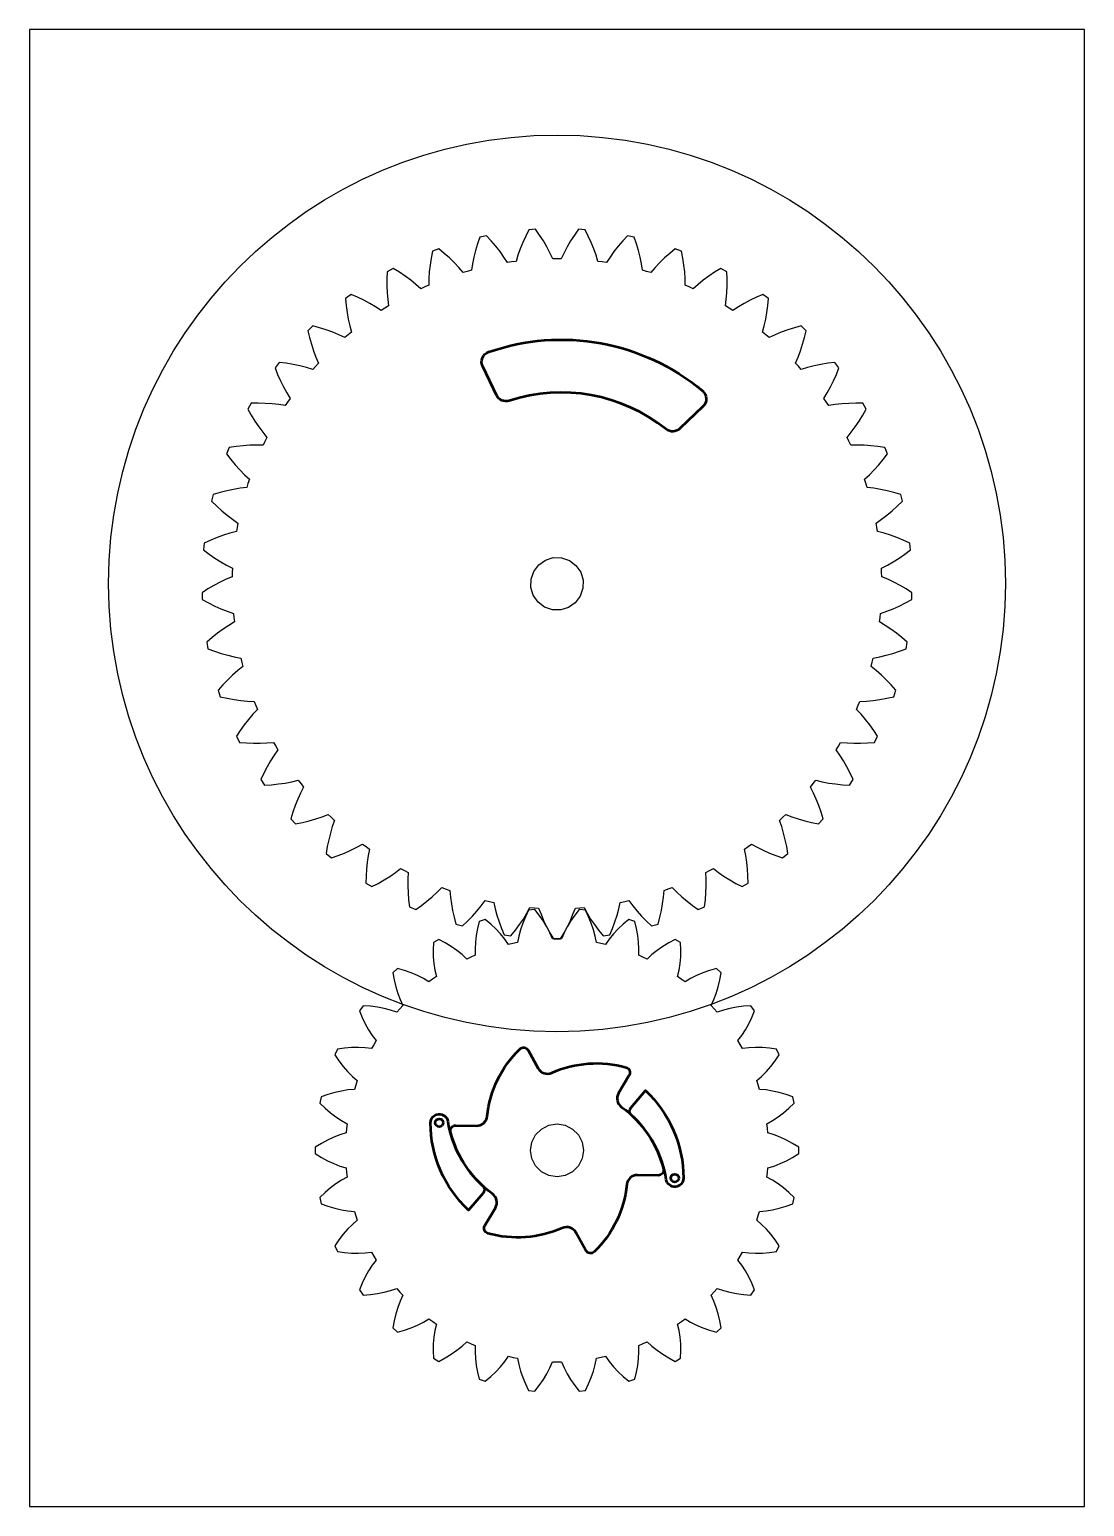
# Model space of a CAD drawing. Header units: inches. Extents: x -596 to 590, y 0 to 281.
# Drawn here: x 0 to 200, y 0 to 280 of the extents above; entities that cross this region are included whole.
import ezdxf

# ---------------------------------------------------------------- set-up
doc = ezdxf.new("R2010")
doc.units = ezdxf.units.IN
doc.header["$MEASUREMENT"] = 0
doc.layers.add('PDF_Visible', color=7, linetype='Continuous')

msp = doc.modelspace()

# ---------------------------------------------------------------- linework, layer by layer
for p, q in [((86.63, 240.92), (85.37, 240.65)), ((87.54, 239.93), (86.63, 240.92)), ((94.06, 240.85), (93.51, 239.64)), ((94.66, 242.05), (94.06, 240.85)), ((95.95, 242.14), (94.66, 242.05)), ((96.71, 241.03), (95.95, 242.14)), ((97.42, 239.92), (96.71, 241.03)), ((103.29, 241.03), (102.58, 239.92)), ((104.05, 242.14), (103.29, 241.03)), ((105.34, 242.05), (104.05, 242.14)), ((105.94, 240.85), (105.34, 242.05)), ((106.49, 239.64), (105.94, 240.85)), ((113.37, 240.92), (112.46, 239.93)), ((114.63, 240.65), (113.37, 240.92)), ((77.58, 238.42), (76.37, 237.98)), ((78.62, 237.56), (77.58, 238.42)), ((84.57, 238.11), (84.26, 236.85)), ((84.94, 239.38), (84.57, 238.11)), ((85.37, 240.65), (84.94, 239.38)), ((88.4, 238.92), (87.54, 239.93)), ((89.2, 237.9), (88.4, 238.92)), ((93.03, 238.44), (92.6, 237.24)), ((93.51, 239.64), (93.03, 238.44)), ((98.07, 238.79), (97.42, 239.92)), ((98.66, 237.66), (98.07, 238.79)), ((101.93, 238.79), (101.34, 237.66)), ((102.58, 239.92), (101.93, 238.79)), ((106.97, 238.44), (106.49, 239.64)), ((107.4, 237.24), (106.97, 238.44)), ((111.6, 238.92), (110.8, 237.9)), ((112.46, 239.93), (111.6, 238.92)), ((115.06, 239.38), (114.63, 240.65)), ((115.43, 238.11), (115.06, 239.38)), ((115.74, 236.85), (115.43, 238.11)), ((122.42, 238.42), (121.38, 237.56)), ((123.63, 237.98), (122.42, 238.42)), ((75.93, 235.35), (75.79, 234.06)), ((76.12, 236.66), (75.93, 235.35)), ((76.37, 237.98), (76.12, 236.66)), ((79.61, 236.69), (78.62, 237.56)), ((80.54, 235.79), (79.61, 236.69)), ((81.42, 234.86), (80.54, 235.79)), ((84, 235.6), (83.81, 234.37)), ((84.26, 236.85), (84, 235.6)), ((89.94, 236.86), (89.2, 237.9)), ((90.61, 235.81), (89.94, 236.86)), ((91.4, 235.93), (90.61, 235.81)), ((92.24, 236.04), (91.4, 235.93)), ((92.6, 237.24), (92.24, 236.04)), ((99.18, 236.52), (98.66, 237.66)), ((99.98, 236.53), (99.18, 236.52)), ((100.82, 236.52), (99.98, 236.53)), ((101.34, 237.66), (100.82, 236.52)), ((107.76, 236.04), (107.4, 237.24)), ((108.55, 235.93), (107.76, 236.04)), ((109.39, 235.81), (108.55, 235.93)), ((110.06, 236.86), (109.39, 235.81)), ((110.8, 237.9), (110.06, 236.86)), ((116, 235.6), (115.74, 236.85)), ((116.19, 234.37), (116, 235.6)), ((119.46, 235.79), (118.58, 234.86)), ((120.39, 236.69), (119.46, 235.79)), ((121.38, 237.56), (120.39, 236.69)), ((123.88, 236.66), (123.63, 237.98)), ((124.07, 235.35), (123.88, 236.66)), ((124.21, 234.06), (124.07, 235.35)), ((67.83, 234.07), (67.76, 232.73)), ((67.76, 232.73), (67.76, 231.41)), ((68.96, 234.68), (67.83, 234.07)), ((70.11, 233.98), (68.96, 234.68)), ((71.21, 233.25), (70.11, 233.98)), ((72.26, 232.49), (71.21, 233.25)), ((73.26, 231.69), (72.26, 232.49)), ((75.72, 232.79), (75.7, 231.53)), ((75.79, 234.06), (75.72, 232.79)), ((82.23, 233.91), (81.42, 234.86)), ((83, 234.14), (82.23, 233.91)), ((83.81, 234.37), (83, 234.14)), ((116.95, 234.15), (116.19, 234.37)), ((117.77, 233.91), (116.95, 234.15)), ((118.58, 234.86), (117.77, 233.91)), ((124.28, 232.79), (124.21, 234.06)), ((124.3, 231.53), (124.28, 232.79)), ((127.74, 232.49), (126.74, 231.69)), ((128.79, 233.25), (127.74, 232.49)), ((129.89, 233.98), (128.79, 233.25)), ((131.04, 234.68), (129.89, 233.98)), ((132.17, 234.07), (131.04, 234.68)), ((132.24, 232.73), (132.17, 234.07)), ((132.24, 231.41), (132.24, 232.73)), ((60.95, 229.78), (59.91, 229.02)), ((62.19, 229.25), (60.95, 229.78)), ((67.76, 231.41), (67.8, 230.11)), ((67.8, 230.11), (67.9, 228.84)), ((74.2, 230.87), (73.26, 231.69)), ((74.93, 231.2), (74.2, 230.87)), ((75.7, 231.53), (74.93, 231.2)), ((125.03, 231.21), (124.3, 231.53)), ((125.8, 230.87), (125.03, 231.21)), ((126.74, 231.69), (125.8, 230.87)), ((132.1, 228.84), (132.2, 230.11)), ((132.2, 230.11), (132.24, 231.41)), ((139.05, 229.78), (137.81, 229.25)), ((140.09, 229.02), (139.05, 229.78)), ((59.91, 229.02), (60.03, 227.68)), ((60.03, 227.68), (60.21, 226.37)), ((63.38, 228.67), (62.19, 229.25)), ((64.52, 228.07), (63.38, 228.67)), ((65.62, 227.42), (64.52, 228.07)), ((66.67, 226.73), (65.62, 227.42)), ((67.34, 227.16), (66.67, 226.73)), ((68.06, 227.6), (67.34, 227.16)), ((67.9, 228.84), (68.06, 227.6)), ((131.94, 227.6), (132.1, 228.84)), ((132.62, 227.18), (131.94, 227.6)), ((133.33, 226.73), (132.62, 227.18)), ((134.38, 227.42), (133.33, 226.73)), ((135.48, 228.07), (134.38, 227.42)), ((136.62, 228.67), (135.48, 228.07)), ((137.81, 229.25), (136.62, 228.67)), ((139.79, 226.37), (139.97, 227.68)), ((139.97, 227.68), (140.09, 229.02)), ((60.21, 226.37), (60.43, 225.1)), ((60.43, 225.1), (60.71, 223.85)), ((139.29, 223.85), (139.57, 225.1)), ((139.57, 225.1), (139.79, 226.37)), ((53.7, 223.81), (52.77, 222.91)), ((52.77, 222.91), (53.08, 221.61)), ((53.08, 221.61), (53.44, 220.34)), ((55, 223.45), (53.7, 223.81)), ((56.25, 223.05), (55, 223.45)), ((57.47, 222.61), (56.25, 223.05)), ((58.65, 222.12), (57.47, 222.61)), ((59.78, 221.59), (58.65, 222.12)), ((60.39, 222.1), (59.78, 221.59)), ((61.04, 222.64), (60.39, 222.1)), ((60.71, 223.85), (61.04, 222.64)), ((138.96, 222.64), (139.29, 223.85)), ((139.57, 222.14), (138.96, 222.64)), ((140.22, 221.59), (139.57, 222.14)), ((141.35, 222.12), (140.22, 221.59)), ((142.53, 222.61), (141.35, 222.12)), ((143.75, 223.05), (142.53, 222.61)), ((145, 223.45), (143.75, 223.05)), ((146.3, 223.81), (145, 223.45)), ((147.23, 222.91), (146.3, 223.81)), ((146.56, 220.34), (146.92, 221.61)), ((146.92, 221.61), (147.23, 222.91)), ((53.44, 220.34), (53.84, 219.1)), ((53.84, 219.1), (54.29, 217.91)), ((145.71, 217.91), (146.16, 219.1)), ((146.16, 219.1), (146.56, 220.34)), ((47.35, 216.89), (46.55, 215.88)), ((46.55, 215.88), (47.04, 214.62)), ((48.68, 216.72), (47.35, 216.89)), ((49.98, 216.5), (48.68, 216.72)), ((51.25, 216.23), (49.98, 216.5)), ((52.49, 215.91), (51.25, 216.23)), ((53.68, 215.54), (52.49, 215.91)), ((54.21, 216.13), (53.68, 215.54)), ((54.78, 216.76), (54.21, 216.13)), ((54.29, 217.91), (54.78, 216.76)), ((145.22, 216.76), (145.71, 217.91)), ((145.76, 216.17), (145.22, 216.76)), ((146.32, 215.54), (145.76, 216.17)), ((147.51, 215.91), (146.32, 215.54)), ((148.75, 216.23), (147.51, 215.91)), ((150.02, 216.5), (148.75, 216.23)), ((151.32, 216.72), (150.02, 216.5)), ((152.65, 216.89), (151.32, 216.72)), ((153.45, 215.88), (152.65, 216.89)), ((152.96, 214.62), (153.45, 215.88)), ((47.04, 214.62), (47.57, 213.41)), ((47.57, 213.41), (48.14, 212.25)), ((151.86, 212.25), (152.43, 213.41)), ((152.43, 213.41), (152.96, 214.62)), ((48.14, 212.25), (48.75, 211.13)), ((48.75, 211.13), (49.4, 210.06)), ((49.4, 210.06), (48.92, 209.36)), ((150.6, 210.06), (151.25, 211.13)), ((151.05, 209.4), (150.6, 210.06)), ((151.25, 211.13), (151.86, 212.25)), ((42.02, 209.16), (41.38, 208.04)), ((41.38, 208.04), (42.04, 206.87)), ((43.37, 209.17), (42.02, 209.16)), ((44.69, 209.13), (43.37, 209.17)), ((45.98, 209.04), (44.69, 209.13)), ((47.25, 208.9), (45.98, 209.04)), ((48.48, 208.7), (47.25, 208.9)), ((48.92, 209.36), (48.48, 208.7)), ((151.52, 208.7), (151.05, 209.4)), ((152.75, 208.9), (151.52, 208.7)), ((154.02, 209.04), (152.75, 208.9)), ((155.31, 209.13), (154.02, 209.04)), ((156.63, 209.17), (155.31, 209.13)), ((157.98, 209.16), (156.63, 209.17)), ((157.96, 206.87), (158.62, 208.04)), ((158.62, 208.04), (157.98, 209.16)), ((42.04, 206.87), (42.73, 205.74)), ((42.73, 205.74), (43.45, 204.67)), ((43.45, 204.67), (44.21, 203.64)), ((155.79, 203.64), (156.55, 204.67)), ((156.55, 204.67), (157.27, 205.74)), ((157.27, 205.74), (157.96, 206.87)), ((44.21, 203.64), (45.01, 202.67)), ((44.63, 201.92), (44.29, 201.2)), ((45.01, 202.67), (44.63, 201.92)), ((154.99, 202.67), (155.79, 203.64)), ((155.35, 201.96), (154.99, 202.67)), ((155.71, 201.2), (155.35, 201.96)), ((37.82, 200.75), (37.34, 199.56)), ((37.34, 199.56), (38.16, 198.49)), ((39.15, 200.96), (37.82, 200.75)), ((40.47, 201.1), (39.15, 200.96)), ((41.76, 201.19), (40.47, 201.1)), ((43.03, 201.22), (41.76, 201.19)), ((44.29, 201.2), (43.03, 201.22)), ((156.97, 201.22), (155.71, 201.2)), ((158.24, 201.19), (156.97, 201.22)), ((159.53, 201.1), (158.24, 201.19)), ((160.85, 200.96), (159.53, 201.1)), ((162.18, 200.75), (160.85, 200.96)), ((161.84, 198.49), (162.66, 199.56)), ((162.66, 199.56), (162.18, 200.75)), ((38.16, 198.49), (39, 197.47)), ((39, 197.47), (39.87, 196.51)), ((39.87, 196.51), (40.76, 195.6)), ((159.24, 195.6), (160.13, 196.51)), ((160.13, 196.51), (161, 197.47)), ((161, 197.47), (161.84, 198.49)), ((40.76, 195.6), (41.68, 194.75)), ((41.41, 193.95), (41.17, 193.19)), ((41.68, 194.75), (41.41, 193.95)), ((158.32, 194.75), (159.24, 195.6)), ((158.57, 193.99), (158.32, 194.75)), ((158.83, 193.19), (158.57, 193.99)), ((34.84, 191.85), (34.52, 190.6)), ((34.52, 190.6), (35.48, 189.65)), ((36.12, 192.23), (34.84, 191.85)), ((37.4, 192.56), (36.12, 192.23)), ((38.67, 192.83), (37.4, 192.56)), ((39.93, 193.04), (38.67, 192.83)), ((41.17, 193.19), (39.93, 193.04)), ((160.07, 193.04), (158.83, 193.19)), ((161.33, 192.83), (160.07, 193.04)), ((162.6, 192.56), (161.33, 192.83)), ((163.88, 192.23), (162.6, 192.56)), ((165.16, 191.85), (163.88, 192.23)), ((164.52, 189.65), (165.48, 190.6)), ((165.48, 190.6), (165.16, 191.85)), ((35.48, 189.65), (36.46, 188.76)), ((36.46, 188.76), (37.45, 187.93)), ((37.45, 187.93), (38.46, 187.15)), ((161.54, 187.15), (162.55, 187.93)), ((162.55, 187.93), (163.54, 188.76)), ((163.54, 188.76), (164.52, 189.65)), ((39.21, 184.82), (37.99, 184.5)), ((38.46, 187.15), (39.49, 186.44)), ((39.34, 185.61), (39.21, 184.82)), ((39.49, 186.44), (39.34, 185.61)), ((160.51, 186.44), (161.54, 187.15)), ((160.65, 185.66), (160.51, 186.44)), ((160.79, 184.82), (160.65, 185.66)), ((162.01, 184.5), (160.79, 184.82)), ((33.12, 182.62), (32.98, 181.33)), ((34.34, 183.18), (33.12, 182.62)), ((35.56, 183.68), (34.34, 183.18)), ((36.78, 184.12), (35.56, 183.68)), ((37.99, 184.5), (36.78, 184.12)), ((163.22, 184.12), (162.01, 184.5)), ((164.44, 183.68), (163.22, 184.12)), ((165.66, 183.18), (164.44, 183.68)), ((166.88, 182.62), (165.66, 183.18)), ((167.02, 181.33), (166.88, 182.62)), ((32.98, 181.33), (34.06, 180.53)), ((34.06, 180.53), (35.15, 179.78)), ((35.15, 179.78), (36.25, 179.1)), ((96.53, 178.53), (97.81, 179.43)), ((97.81, 179.43), (99.3, 179.89)), ((99.3, 179.89), (100.87, 179.86)), ((100.87, 179.86), (102.35, 179.35)), ((102.35, 179.35), (103.6, 178.41)), ((163.75, 179.1), (164.85, 179.78)), ((164.85, 179.78), (165.94, 180.53)), ((165.94, 180.53), (167.02, 181.33)), ((36.25, 179.1), (37.36, 178.47)), ((37.36, 178.47), (38.48, 177.91)), ((38.44, 177.06), (38.42, 176.27)), ((38.48, 177.91), (38.44, 177.06)), ((95.08, 175.81), (95.59, 177.28)), ((95.59, 177.28), (96.53, 178.53)), ((103.6, 178.41), (104.49, 177.13)), ((104.49, 177.13), (104.95, 175.63)), ((161.52, 177.91), (162.64, 178.47)), ((161.55, 177.11), (161.52, 177.91)), ((161.58, 176.27), (161.55, 177.11)), ((162.64, 178.47), (163.75, 179.1)), ((33.83, 173.96), (32.7, 173.23)), ((34.97, 174.62), (33.83, 173.96)), ((36.12, 175.23), (34.97, 174.62)), ((37.27, 175.78), (36.12, 175.23)), ((38.42, 176.27), (37.27, 175.78)), ((95.05, 174.24), (95.08, 175.81)), ((95.51, 172.75), (95.05, 174.24)), ((104.92, 174.07), (104.41, 172.59)), ((104.95, 175.63), (104.92, 174.07)), ((162.73, 175.78), (161.58, 176.27)), ((163.88, 175.23), (162.73, 175.78)), ((165.03, 174.62), (163.88, 175.23)), ((166.17, 173.96), (165.03, 174.62)), ((167.3, 173.23), (166.17, 173.96)), ((32.7, 173.23), (32.74, 171.94)), ((32.74, 171.94), (33.92, 171.3)), ((33.92, 171.3), (35.11, 170.71)), ((96.4, 171.46), (95.51, 172.75)), ((97.65, 170.52), (96.4, 171.46)), ((103.47, 171.34), (102.19, 170.44)), ((104.41, 172.59), (103.47, 171.34)), ((164.89, 170.71), (166.08, 171.3)), ((166.08, 171.3), (167.26, 171.94)), ((167.26, 171.94), (167.3, 173.23)), ((35.11, 170.71), (36.29, 170.18)), ((36.29, 170.18), (37.48, 169.72)), ((37.48, 169.72), (38.66, 169.32)), ((38.66, 169.32), (38.75, 168.48)), ((38.75, 168.48), (38.84, 167.68)), ((99.13, 170.01), (97.65, 170.52)), ((100.7, 169.99), (99.13, 170.01)), ((102.19, 170.44), (100.7, 169.99)), ((161.16, 167.68), (161.26, 168.52)), ((161.26, 168.52), (161.34, 169.32)), ((161.34, 169.32), (162.52, 169.72)), ((162.52, 169.72), (163.71, 170.18)), ((163.71, 170.18), (164.89, 170.71)), ((35.65, 165.58), (34.61, 164.76)), ((36.7, 166.34), (35.65, 165.58)), ((37.76, 167.04), (36.7, 166.34)), ((38.84, 167.68), (37.76, 167.04)), ((162.24, 167.04), (161.16, 167.68)), ((163.3, 166.34), (162.24, 167.04)), ((164.35, 165.58), (163.3, 166.34)), ((165.39, 164.76), (164.35, 165.58)), ((34.61, 164.76), (33.59, 163.88)), ((33.59, 163.88), (33.82, 162.61)), ((33.82, 162.61), (35.07, 162.14)), ((164.93, 162.14), (166.18, 162.61)), ((166.41, 163.88), (165.39, 164.76)), ((166.18, 162.61), (166.41, 163.88)), ((35.07, 162.14), (36.33, 161.72)), ((36.33, 161.72), (37.57, 161.36)), ((37.57, 161.36), (38.81, 161.07)), ((38.81, 161.07), (40.04, 160.84)), ((40.04, 160.84), (40.24, 160.01)), ((40.24, 160.01), (40.44, 159.24)), ((159.56, 159.24), (159.77, 160.06)), ((159.77, 160.06), (159.96, 160.84)), ((159.96, 160.84), (161.19, 161.07)), ((161.19, 161.07), (162.43, 161.36)), ((162.43, 161.36), (163.67, 161.72)), ((163.67, 161.72), (164.93, 162.14)), ((38.51, 157.61), (37.58, 156.71)), ((39.46, 158.46), (38.51, 157.61)), ((40.44, 159.24), (39.46, 158.46)), ((160.54, 158.46), (159.56, 159.24)), ((161.49, 157.61), (160.54, 158.46)), ((162.42, 156.71), (161.49, 157.61)), ((36.66, 155.76), (35.78, 154.75)), ((35.78, 154.75), (36.17, 153.52)), ((37.58, 156.71), (36.66, 155.76)), ((163.34, 155.76), (162.42, 156.71)), ((164.22, 154.75), (163.34, 155.76)), ((163.83, 153.52), (164.22, 154.75)), ((36.17, 153.52), (37.49, 153.23)), ((37.49, 153.23), (38.79, 152.99)), ((38.79, 152.99), (40.07, 152.81)), ((40.07, 152.81), (41.34, 152.69)), ((41.34, 152.69), (42.59, 152.63)), ((42.59, 152.63), (42.9, 151.84)), ((42.9, 151.84), (43.2, 151.1)), ((156.79, 151.1), (157.12, 151.89)), ((157.12, 151.89), (157.41, 152.63)), ((157.41, 152.63), (158.66, 152.69)), ((158.66, 152.69), (159.93, 152.81)), ((159.93, 152.81), (161.21, 152.99)), ((161.21, 152.99), (162.51, 153.23)), ((162.51, 153.23), (163.83, 153.52)), ((41.52, 149.22), (40.72, 148.2)), ((42.35, 150.19), (41.52, 149.22)), ((43.2, 151.1), (42.35, 150.19)), ((157.65, 150.19), (156.79, 151.1)), ((158.48, 149.22), (157.65, 150.19)), ((159.28, 148.2), (158.48, 149.22)), ((39.95, 147.13), (39.21, 146.01)), ((39.21, 146.01), (39.78, 144.85)), ((40.72, 148.2), (39.95, 147.13)), ((160.05, 147.13), (159.28, 148.2)), ((160.79, 146.01), (160.05, 147.13)), ((160.22, 144.85), (160.79, 146.01)), ((39.78, 144.85), (41.12, 144.74)), ((41.12, 144.74), (42.44, 144.68)), ((42.44, 144.68), (43.73, 144.68)), ((43.73, 144.68), (45.01, 144.74)), ((45.01, 144.74), (46.25, 144.86)), ((46.25, 144.86), (46.67, 144.12)), ((47.07, 143.43), (46.35, 142.41)), ((46.67, 144.12), (47.07, 143.43)), ((152.93, 143.43), (153.35, 144.16)), ((153.65, 142.41), (152.93, 143.43)), ((153.35, 144.16), (153.75, 144.86)), ((153.75, 144.86), (154.99, 144.74)), ((154.99, 144.74), (156.27, 144.68)), ((156.27, 144.68), (157.56, 144.68)), ((157.56, 144.68), (158.88, 144.74)), ((158.88, 144.74), (160.22, 144.85)), ((45.02, 140.21), (44.4, 139.04)), ((45.67, 141.34), (45.02, 140.21)), ((46.35, 142.41), (45.67, 141.34)), ((154.33, 141.34), (153.65, 142.41)), ((154.98, 140.21), (154.33, 141.34)), ((155.6, 139.04), (154.98, 140.21)), ((44.4, 139.04), (43.83, 137.83)), ((43.83, 137.83), (44.55, 136.76)), ((48.49, 137.15), (49.74, 137.38)), ((49.74, 137.38), (50.96, 137.67)), ((50.96, 137.67), (51.48, 137)), ((148.55, 137.04), (149.04, 137.67)), ((149.04, 137.67), (150.26, 137.38)), ((150.26, 137.38), (151.51, 137.15)), ((155.45, 136.76), (156.17, 137.83)), ((156.17, 137.83), (155.6, 139.04)), ((44.55, 136.76), (45.89, 136.84)), ((45.89, 136.84), (47.21, 136.97)), ((47.21, 136.97), (48.49, 137.15)), ((51.4, 135.26), (50.87, 134.1)), ((51.97, 136.37), (51.4, 135.26)), ((51.48, 137), (51.97, 136.37)), ((148.03, 136.37), (148.55, 137.04)), ((148.6, 135.26), (148.03, 136.37)), ((149.13, 134.1), (148.6, 135.26)), ((151.51, 137.15), (152.79, 136.97)), ((152.79, 136.97), (154.11, 136.84)), ((154.11, 136.84), (155.45, 136.76)), ((49.94, 131.65), (49.54, 130.37)), ((50.38, 132.9), (49.94, 131.65)), ((50.87, 134.1), (50.38, 132.9)), ((149.62, 132.9), (149.13, 134.1)), ((150.06, 131.65), (149.62, 132.9)), ((150.46, 130.37), (150.06, 131.65)), ((49.54, 130.37), (50.4, 129.41)), ((50.4, 129.41), (51.72, 129.68)), ((51.72, 129.68), (53, 129.99)), ((53, 129.99), (54.25, 130.35)), ((54.25, 130.35), (55.46, 130.75)), ((55.46, 130.75), (56.63, 131.21)), ((56.63, 131.21), (57.23, 130.61)), ((57.4, 128.88), (57.03, 127.66)), ((57.23, 130.61), (57.81, 130.06)), ((57.81, 130.06), (57.4, 128.88)), ((142.19, 130.06), (142.8, 130.65)), ((142.6, 128.88), (142.19, 130.06)), ((142.97, 127.66), (142.6, 128.88)), ((142.8, 130.65), (143.37, 131.21)), ((143.37, 131.21), (144.54, 130.75)), ((144.54, 130.75), (145.75, 130.35)), ((145.75, 130.35), (147, 129.99)), ((147, 129.99), (148.28, 129.68)), ((148.28, 129.68), (149.6, 129.41)), ((149.6, 129.41), (150.46, 130.37)), ((56.72, 126.4), (56.45, 125.11)), ((57.03, 127.66), (56.72, 126.4)), ((143.28, 126.4), (142.97, 127.66)), ((143.55, 125.11), (143.28, 126.4)), ((56.45, 125.11), (56.23, 123.78)), ((56.23, 123.78), (57.22, 122.95)), ((57.22, 122.95), (58.49, 123.4)), ((58.49, 123.4), (59.72, 123.88)), ((59.72, 123.88), (60.9, 124.41)), ((60.9, 124.41), (62.04, 124.98)), ((62.04, 124.98), (63.13, 125.59)), ((63.13, 125.59), (63.82, 125.09)), ((63.82, 125.09), (64.46, 124.63)), ((64.22, 123.4), (64.03, 122.14)), ((64.46, 124.63), (64.22, 123.4)), ((135.54, 124.63), (136.22, 125.12)), ((135.78, 123.4), (135.54, 124.63)), ((135.97, 122.14), (135.78, 123.4)), ((136.22, 125.12), (136.87, 125.59)), ((136.87, 125.59), (137.96, 124.98)), ((137.96, 124.98), (139.1, 124.41)), ((139.1, 124.41), (140.28, 123.88)), ((140.28, 123.88), (141.51, 123.4)), ((141.51, 123.4), (142.78, 122.95)), ((142.78, 122.95), (143.77, 123.78)), ((143.77, 123.78), (143.55, 125.11)), ((63.89, 120.85), (63.81, 119.53)), ((64.03, 122.14), (63.89, 120.85)), ((69.37, 120.19), (70.36, 120.94)), ((70.36, 120.94), (71.11, 120.54)), ((71.11, 120.54), (71.81, 120.17)), ((128.19, 120.17), (128.94, 120.57)), ((128.94, 120.57), (129.64, 120.94)), ((129.64, 120.94), (130.63, 120.19)), ((136.11, 120.85), (135.97, 122.14)), ((136.19, 119.53), (136.11, 120.85)), ((63.81, 119.53), (63.78, 118.19)), ((63.78, 118.19), (64.87, 117.51)), ((64.87, 117.51), (66.07, 118.12)), ((66.07, 118.12), (67.21, 118.78)), ((67.21, 118.78), (68.32, 119.46)), ((68.32, 119.46), (69.37, 120.19)), ((71.74, 118.92), (71.73, 117.65)), ((71.73, 117.65), (71.77, 116.35)), ((71.81, 120.17), (71.74, 118.92)), ((128.26, 118.92), (128.19, 120.17)), ((128.23, 116.35), (128.27, 117.65)), ((128.27, 117.65), (128.26, 118.92)), ((130.63, 120.19), (131.68, 119.46)), ((131.68, 119.46), (132.79, 118.78)), ((132.79, 118.78), (133.93, 118.12)), ((133.93, 118.12), (135.13, 117.51)), ((135.13, 117.51), (136.22, 118.19)), ((136.22, 118.19), (136.19, 119.53)), ((71.77, 116.35), (71.87, 115.03)), ((71.87, 115.03), (72.03, 113.7)), ((75.35, 114.76), (76.34, 115.59)), ((76.34, 115.59), (77.28, 116.46)), ((77.28, 116.46), (78.16, 117.34)), ((78.16, 117.34), (78.96, 117.05)), ((78.96, 117.05), (79.71, 116.78)), ((79.71, 116.78), (79.81, 115.54)), ((79.81, 115.54), (79.98, 114.27)), ((85.64, 113.86), (86.39, 114.87)), ((86.39, 114.87), (87.22, 114.69)), ((112.83, 114.7), (113.61, 114.87)), ((113.61, 114.87), (114.36, 113.86)), ((120.02, 114.27), (120.19, 115.54)), ((120.19, 115.54), (120.29, 116.78)), ((120.29, 116.78), (121.09, 117.07)), ((121.09, 117.07), (121.84, 117.34)), ((121.84, 117.34), (122.72, 116.46)), ((122.72, 116.46), (123.66, 115.59)), ((123.66, 115.59), (124.65, 114.76)), ((127.97, 113.7), (128.13, 115.03)), ((128.13, 115.03), (128.23, 116.35)), ((72.03, 113.7), (73.21, 113.18)), ((73.21, 113.18), (74.3, 113.95)), ((74.3, 113.95), (75.35, 114.76)), ((79.98, 114.27), (80.2, 112.99)), ((80.2, 112.99), (80.48, 111.7)), ((83.96, 111.91), (84.83, 112.88)), ((84.83, 112.88), (85.64, 113.86)), ((87.22, 114.69), (88, 114.52)), ((88, 114.52), (88.27, 113.3)), ((88.27, 113.3), (88.61, 112.08)), ((88.61, 112.08), (89.01, 110.84)), ((93.62, 111.37), (94.28, 112.46)), ((94.61, 113.03), (94.01, 111.79)), ((94.28, 112.46), (94.88, 113.56)), ((95.81, 113.15), (94.61, 113.03)), ((94.88, 113.56), (95.73, 113.49)), ((95.73, 113.49), (96.52, 113.44)), ((96.65, 112.07), (95.81, 113.15)), ((96.52, 113.44), (96.97, 112.27)), ((97.41, 110.97), (96.65, 112.07)), ((96.97, 112.27), (97.47, 111.1)), ((102.53, 111.1), (103.03, 112.27)), ((103.35, 112.07), (102.59, 110.97)), ((103.03, 112.27), (103.48, 113.44)), ((104.19, 113.15), (103.35, 112.07)), ((103.48, 113.44), (104.32, 113.5)), ((105.39, 113.03), (104.19, 113.15)), ((104.32, 113.5), (105.12, 113.56)), ((105.12, 113.56), (105.72, 112.46)), ((105.99, 111.79), (105.39, 113.03)), ((105.72, 112.46), (106.38, 111.37)), ((110.98, 110.84), (111.39, 112.08)), ((111.39, 112.08), (111.73, 113.3)), ((111.73, 113.3), (112, 114.52)), ((112, 114.52), (112.83, 114.7)), ((114.36, 113.86), (115.17, 112.88)), ((115.17, 112.88), (116.03, 111.91)), ((119.52, 111.7), (119.8, 112.99)), ((119.8, 112.99), (120.02, 114.27)), ((124.65, 114.76), (125.7, 113.95)), ((125.7, 113.95), (126.79, 113.18)), ((126.79, 113.18), (127.97, 113.7)), ((80.48, 111.7), (80.82, 110.4)), ((80.82, 110.4), (82.06, 110.05)), ((82.06, 110.05), (83.04, 110.97)), ((83.04, 110.97), (83.96, 111.91)), ((84.93, 109.58), (84.69, 108.27)), ((85.26, 110.91), (84.93, 109.58)), ((86.41, 111.28), (85.26, 110.91)), ((87.46, 110.4), (86.41, 111.28)), ((88.43, 109.49), (87.46, 110.4)), ((89.31, 108.54), (88.43, 109.49)), ((89.01, 110.84), (89.48, 109.6)), ((89.48, 109.6), (89.99, 108.36)), ((91.27, 108.18), (92.11, 109.23)), ((92.11, 109.23), (92.89, 110.3)), ((93.08, 109.34), (92.75, 108.12)), ((92.89, 110.3), (93.62, 111.37)), ((93.5, 110.56), (93.08, 109.34)), ((94.01, 111.79), (93.5, 110.56)), ((98.07, 109.86), (97.41, 110.97)), ((97.47, 111.1), (98.04, 109.94)), ((98.04, 109.94), (98.67, 108.77)), ((98.65, 108.74), (98.07, 109.86)), ((101.33, 108.77), (101.96, 109.94)), ((101.93, 109.86), (101.35, 108.74)), ((102.59, 110.97), (101.93, 109.86)), ((101.96, 109.94), (102.53, 111.1)), ((106.5, 110.56), (105.99, 111.79)), ((106.38, 111.37), (107.11, 110.3)), ((106.92, 109.34), (106.5, 110.56)), ((107.25, 108.12), (106.92, 109.34)), ((107.11, 110.3), (107.89, 109.23)), ((107.89, 109.23), (108.73, 108.18)), ((110.01, 108.36), (110.52, 109.6)), ((110.52, 109.6), (110.98, 110.84)), ((111.57, 109.49), (110.69, 108.54)), ((112.54, 110.4), (111.57, 109.49)), ((113.59, 111.28), (112.54, 110.4)), ((114.74, 110.91), (113.59, 111.28)), ((115.07, 109.58), (114.74, 110.91)), ((115.31, 108.27), (115.07, 109.58)), ((116.03, 111.91), (116.96, 110.97)), ((116.96, 110.97), (117.94, 110.05)), ((117.94, 110.05), (119.18, 110.4)), ((119.18, 110.4), (119.52, 111.7)), ((76.56, 106.9), (76.51, 105.53)), ((77.61, 107.5), (76.56, 106.9)), ((78.81, 106.86), (77.61, 107.5)), ((79.95, 106.16), (78.81, 106.86)), ((84.53, 106.98), (84.46, 105.72)), ((84.69, 108.27), (84.53, 106.98)), ((90.11, 107.56), (89.31, 108.54)), ((89.99, 108.36), (91.27, 108.18)), ((90.81, 106.55), (90.11, 107.56)), ((91.64, 106.73), (90.81, 106.55)), ((92.52, 106.91), (91.64, 106.73)), ((92.75, 108.12), (92.52, 106.91)), ((99.12, 107.6), (98.65, 108.74)), ((98.67, 108.77), (99.36, 107.62)), ((99.98, 107.61), (99.12, 107.6)), ((99.36, 107.62), (100.64, 107.62)), ((100.88, 107.6), (99.98, 107.61)), ((100.64, 107.62), (101.33, 108.77)), ((101.35, 108.74), (100.88, 107.6)), ((107.48, 106.91), (107.25, 108.12)), ((108.32, 106.74), (107.48, 106.91)), ((109.19, 106.55), (108.32, 106.74)), ((108.73, 108.18), (110.01, 108.36)), ((109.89, 107.56), (109.19, 106.55)), ((110.69, 108.54), (109.89, 107.56)), ((115.47, 106.98), (115.31, 108.27)), ((115.54, 105.72), (115.47, 106.98)), ((121.19, 106.86), (120.05, 106.16)), ((122.39, 107.5), (121.19, 106.86)), ((123.44, 106.9), (122.39, 107.5)), ((123.48, 105.53), (123.44, 106.9)), ((76.51, 105.53), (76.55, 104.2)), ((76.55, 104.2), (76.66, 102.91)), ((81.01, 105.42), (79.95, 106.16)), ((82, 104.62), (81.01, 105.42)), ((82.89, 103.78), (82, 104.62)), ((83.67, 104.14), (82.89, 103.78)), ((84.49, 104.5), (83.67, 104.14)), ((84.46, 105.72), (84.49, 104.5)), ((115.51, 104.5), (115.54, 105.72)), ((116.29, 104.16), (115.51, 104.5)), ((117.11, 103.78), (116.29, 104.16)), ((118, 104.62), (117.11, 103.78)), ((118.99, 105.42), (118, 104.62)), ((120.05, 106.16), (118.99, 105.42)), ((123.34, 102.91), (123.45, 104.2)), ((123.45, 104.2), (123.48, 105.53)), ((69.78, 101.97), (68.88, 101.16)), ((68.88, 101.16), (69.12, 99.82)), ((71.1, 101.59), (69.78, 101.97)), ((72.35, 101.15), (71.1, 101.59)), ((73.55, 100.64), (72.35, 101.15)), ((76.66, 102.91), (76.86, 101.66)), ((76.86, 101.66), (77.14, 100.46)), ((122.86, 100.46), (123.14, 101.66)), ((123.14, 101.66), (123.34, 102.91)), ((127.65, 101.15), (126.45, 100.64)), ((128.9, 101.59), (127.65, 101.15)), ((130.22, 101.97), (128.9, 101.59)), ((131.12, 101.16), (130.22, 101.97)), ((130.88, 99.82), (131.12, 101.16)), ((69.12, 99.82), (69.43, 98.52)), ((69.43, 98.52), (69.81, 97.28)), ((74.67, 100.07), (73.55, 100.64)), ((75.72, 99.43), (74.67, 100.07)), ((76.41, 99.94), (75.72, 99.43)), ((77.14, 100.46), (76.41, 99.94)), ((123.56, 99.97), (122.86, 100.46)), ((124.28, 99.43), (123.56, 99.97)), ((125.33, 100.07), (124.28, 99.43)), ((126.45, 100.64), (125.33, 100.07)), ((130.19, 97.28), (130.57, 98.52)), ((130.57, 98.52), (130.88, 99.82)), ((69.81, 97.28), (70.26, 96.1)), ((70.26, 96.1), (70.79, 94.99)), ((129.21, 94.99), (129.74, 96.1)), ((129.74, 96.1), (130.19, 97.28)), ((63.28, 94.94), (62.56, 93.96)), ((62.56, 93.96), (63.08, 92.69)), ((63.08, 92.69), (63.65, 91.49)), ((64.64, 94.84), (63.28, 94.94)), ((65.96, 94.66), (64.64, 94.84)), ((67.24, 94.42), (65.96, 94.66)), ((68.46, 94.09), (67.24, 94.42)), ((69.61, 93.69), (68.46, 94.09)), ((70.18, 94.33), (69.61, 93.69)), ((70.79, 94.99), (70.18, 94.33)), ((129.79, 94.36), (129.21, 94.99)), ((130.39, 93.69), (129.79, 94.36)), ((131.54, 94.09), (130.39, 93.69)), ((132.76, 94.42), (131.54, 94.09)), ((134.04, 94.66), (132.76, 94.42)), ((135.36, 94.84), (134.04, 94.66)), ((136.72, 94.94), (135.36, 94.84)), ((136.35, 91.49), (136.92, 92.69)), ((137.44, 93.96), (136.72, 94.94)), ((136.92, 92.69), (137.44, 93.96)), ((63.65, 91.49), (64.28, 90.35)), ((64.28, 90.35), (64.97, 89.29)), ((135.03, 89.29), (135.72, 90.35)), ((135.72, 90.35), (136.35, 91.49)), ((59.73, 86.89), (58.38, 86.7)), ((61.06, 86.99), (59.73, 86.89)), ((62.36, 87.02), (61.06, 86.99)), ((63.62, 86.95), (62.36, 87.02)), ((64.84, 86.8), (63.62, 86.95)), ((65.26, 87.54), (64.84, 86.8)), ((64.97, 89.29), (65.71, 88.32)), ((65.71, 88.32), (65.26, 87.54)), ((134.29, 88.32), (135.03, 89.29)), ((134.72, 87.58), (134.29, 88.32)), ((135.16, 86.8), (134.72, 87.58)), ((136.38, 86.95), (135.16, 86.8)), ((137.64, 87.02), (136.38, 86.95)), ((138.94, 86.99), (137.64, 87.02)), ((140.27, 86.89), (138.94, 86.99)), ((141.62, 86.7), (140.27, 86.89)), ((58.38, 86.7), (57.88, 85.59)), ((57.88, 85.59), (58.65, 84.46)), ((58.65, 84.46), (59.46, 83.41)), ((140.54, 83.41), (141.35, 84.46)), ((141.35, 84.46), (142.12, 85.59)), ((142.12, 85.59), (141.62, 86.7)), ((59.46, 83.41), (60.31, 82.43)), ((60.31, 82.43), (61.2, 81.53)), ((61.2, 81.53), (62.14, 80.73)), ((137.86, 80.73), (138.8, 81.53)), ((138.8, 81.53), (139.69, 82.43)), ((139.69, 82.43), (140.54, 83.41)), ((57.86, 78.47), (56.58, 78.09)), ((59.12, 78.76), (57.86, 78.47)), ((60.37, 78.96), (59.12, 78.76)), ((61.59, 79.06), (60.37, 78.96)), ((61.85, 79.88), (61.59, 79.06)), ((62.14, 80.73), (61.85, 79.88)), ((138.14, 79.92), (137.86, 80.73)), ((138.41, 79.06), (138.14, 79.92)), ((139.63, 78.96), (138.41, 79.06)), ((140.88, 78.76), (139.63, 78.96)), ((142.14, 78.47), (140.88, 78.76)), ((143.42, 78.09), (142.14, 78.47)), ((55.3, 77.63), (55.04, 76.44)), ((55.04, 76.44), (56.03, 75.5)), ((56.58, 78.09), (55.3, 77.63)), ((144.7, 77.63), (143.42, 78.09)), ((143.97, 75.5), (144.96, 76.44)), ((144.96, 76.44), (144.7, 77.63)), ((56.03, 75.5), (57.04, 74.63)), ((57.04, 74.63), (58.08, 73.85)), ((58.08, 73.85), (59.14, 73.16)), ((59.14, 73.16), (60.21, 72.57)), ((139.79, 72.57), (140.86, 73.16)), ((140.86, 73.16), (141.92, 73.85)), ((141.92, 73.85), (142.96, 74.63)), ((142.96, 74.63), (143.97, 75.5)), ((57.68, 70.02), (56.5, 69.47)), ((58.85, 70.47), (57.68, 70.02)), ((60.03, 70.83), (58.85, 70.47)), ((60.11, 71.68), (60.03, 70.83)), ((60.21, 72.57), (60.11, 71.68)), ((95.24, 69.05), (95.95, 70.45)), ((95.95, 70.45), (97.06, 71.55)), ((97.06, 71.55), (98.45, 72.26)), ((98.45, 72.26), (100, 72.51)), ((100, 72.51), (101.55, 72.26)), ((101.55, 72.26), (102.94, 71.55)), ((102.94, 71.55), (104.05, 70.45)), ((104.05, 70.45), (104.76, 69.05)), ((139.88, 71.72), (139.79, 72.57)), ((139.97, 70.83), (139.88, 71.72)), ((141.15, 70.47), (139.97, 70.83)), ((142.32, 70.02), (141.15, 70.47)), ((143.5, 69.47), (142.32, 70.02)), ((55.33, 68.83), (54.17, 68.11)), ((54.17, 68.11), (54.17, 66.9)), ((56.5, 69.47), (55.33, 68.83)), ((95, 67.51), (95.24, 69.05)), ((95.24, 65.96), (95, 67.51)), ((104.76, 69.05), (105, 67.51)), ((105, 67.51), (104.76, 65.96)), ((144.67, 68.83), (143.5, 69.47)), ((145.83, 68.11), (144.67, 68.83)), ((145.83, 66.9), (145.83, 68.11)), ((54.17, 66.9), (55.33, 66.18)), ((55.33, 66.18), (56.5, 65.54)), ((56.5, 65.54), (57.68, 65)), ((57.68, 65), (58.85, 64.54)), ((58.85, 64.54), (60.03, 64.19)), ((95.95, 64.57), (95.24, 65.96)), ((97.06, 63.46), (95.95, 64.57)), ((104.05, 64.57), (102.94, 63.46)), ((104.76, 65.96), (104.05, 64.57)), ((139.97, 64.19), (141.15, 64.54)), ((141.15, 64.54), (142.32, 65)), ((142.32, 65), (143.5, 65.54)), ((143.5, 65.54), (144.67, 66.18)), ((144.67, 66.18), (145.83, 66.9)), ((59.14, 61.85), (58.08, 61.16)), ((60.21, 62.44), (59.14, 61.85)), ((60.03, 64.19), (60.12, 63.29)), ((60.12, 63.29), (60.21, 62.44)), ((98.45, 62.75), (97.06, 63.46)), ((100, 62.51), (98.45, 62.75)), ((101.55, 62.75), (100, 62.51)), ((102.94, 63.46), (101.55, 62.75)), ((139.79, 62.44), (139.89, 63.34)), ((140.86, 61.85), (139.79, 62.44)), ((139.89, 63.34), (139.97, 64.19)), ((141.92, 61.16), (140.86, 61.85)), ((56.03, 59.52), (55.04, 58.57)), ((57.04, 60.38), (56.03, 59.52)), ((58.08, 61.16), (57.04, 60.38)), ((142.96, 60.38), (141.92, 61.16)), ((143.97, 59.52), (142.96, 60.38)), ((144.96, 58.57), (143.97, 59.52)), ((55.04, 58.57), (55.3, 57.38)), ((55.3, 57.38), (56.58, 56.92)), ((56.58, 56.92), (57.86, 56.54)), ((57.86, 56.54), (59.12, 56.25)), ((59.12, 56.25), (60.37, 56.05)), ((60.37, 56.05), (61.59, 55.95)), ((138.41, 55.95), (139.63, 56.05)), ((139.63, 56.05), (140.88, 56.25)), ((140.88, 56.25), (142.14, 56.54)), ((142.14, 56.54), (143.42, 56.92)), ((143.42, 56.92), (144.7, 57.38)), ((144.7, 57.38), (144.96, 58.57)), ((61.2, 53.48), (60.31, 52.59)), ((62.14, 54.28), (61.2, 53.48)), ((61.59, 55.95), (61.86, 55.09)), ((61.86, 55.09), (62.14, 54.28)), ((137.86, 54.28), (138.15, 55.14)), ((138.8, 53.48), (137.86, 54.28)), ((138.15, 55.14), (138.41, 55.95)), ((139.69, 52.59), (138.8, 53.48)), ((58.65, 50.55), (57.88, 49.42)), ((59.46, 51.61), (58.65, 50.55)), ((60.31, 52.59), (59.46, 51.61)), ((140.54, 51.61), (139.69, 52.59)), ((141.35, 50.55), (140.54, 51.61)), ((142.12, 49.42), (141.35, 50.55)), ((57.88, 49.42), (58.38, 48.31)), ((58.38, 48.31), (59.73, 48.13)), ((59.73, 48.13), (61.06, 48.02)), ((61.06, 48.02), (62.36, 48)), ((62.36, 48), (63.62, 48.06)), ((63.62, 48.06), (64.84, 48.22)), ((64.84, 48.22), (65.28, 47.43)), ((134.74, 47.47), (135.16, 48.22)), ((135.16, 48.22), (136.38, 48.06)), ((136.38, 48.06), (137.64, 48)), ((137.64, 48), (138.94, 48.02)), ((138.94, 48.02), (140.27, 48.13)), ((140.27, 48.13), (141.62, 48.31)), ((141.62, 48.31), (142.12, 49.42)), ((64.97, 45.72), (64.28, 44.66)), ((65.71, 46.7), (64.97, 45.72)), ((65.28, 47.43), (65.71, 46.7)), ((134.29, 46.7), (134.74, 47.47)), ((135.03, 45.72), (134.29, 46.7)), ((135.72, 44.66), (135.03, 45.72)), ((63.08, 42.32), (62.56, 41.06)), ((63.65, 43.53), (63.08, 42.32)), ((64.28, 44.66), (63.65, 43.53)), ((136.35, 43.53), (135.72, 44.66)), ((136.92, 42.32), (136.35, 43.53)), ((137.44, 41.06), (136.92, 42.32)), ((62.56, 41.06), (63.28, 40.08)), ((63.28, 40.08), (64.64, 40.18)), ((64.64, 40.18), (65.96, 40.35)), ((65.96, 40.35), (67.24, 40.6)), ((67.24, 40.6), (68.46, 40.92)), ((68.46, 40.92), (69.61, 41.33)), ((69.61, 41.33), (70.21, 40.65)), ((70.21, 40.65), (70.79, 40.03)), ((70.79, 40.03), (70.26, 38.91)), ((129.21, 40.03), (129.82, 40.69)), ((129.74, 38.91), (129.21, 40.03)), ((129.82, 40.69), (130.39, 41.33)), ((130.39, 41.33), (131.54, 40.92)), ((131.54, 40.92), (132.76, 40.6)), ((132.76, 40.6), (134.04, 40.35)), ((134.04, 40.35), (135.36, 40.18)), ((135.36, 40.18), (136.72, 40.08)), ((136.72, 40.08), (137.44, 41.06)), ((69.43, 36.49), (69.12, 35.2)), ((69.81, 37.74), (69.43, 36.49)), ((70.26, 38.91), (69.81, 37.74)), ((130.19, 37.74), (129.74, 38.91)), ((130.57, 36.49), (130.19, 37.74)), ((130.88, 35.2), (130.57, 36.49)), ((69.12, 35.2), (68.88, 33.85)), ((68.88, 33.85), (69.78, 33.04)), ((71.1, 33.42), (72.35, 33.87)), ((72.35, 33.87), (73.55, 34.37)), ((73.55, 34.37), (74.67, 34.94)), ((74.67, 34.94), (75.72, 35.58)), ((75.72, 35.58), (76.44, 35.05)), ((76.44, 35.05), (77.14, 34.55)), ((77.14, 34.55), (76.86, 33.36)), ((122.86, 34.55), (123.59, 35.07)), ((123.14, 33.36), (122.86, 34.55)), ((123.59, 35.07), (124.28, 35.58)), ((124.28, 35.58), (125.33, 34.94)), ((125.33, 34.94), (126.45, 34.37)), ((126.45, 34.37), (127.65, 33.87)), ((127.65, 33.87), (128.9, 33.42)), ((130.22, 33.04), (131.12, 33.85)), ((131.12, 33.85), (130.88, 35.2)), ((69.78, 33.04), (71.1, 33.42)), ((76.55, 30.82), (76.51, 29.48)), ((76.66, 32.11), (76.55, 30.82)), ((76.86, 33.36), (76.66, 32.11)), ((82, 30.39), (82.89, 31.23)), ((82.89, 31.23), (83.71, 30.86)), ((83.71, 30.86), (84.49, 30.52)), ((115.51, 30.52), (116.33, 30.88)), ((116.33, 30.88), (117.11, 31.23)), ((117.11, 31.23), (118, 30.39)), ((123.34, 32.11), (123.14, 33.36)), ((123.45, 30.82), (123.34, 32.11)), ((123.48, 29.48), (123.45, 30.82)), ((128.9, 33.42), (130.22, 33.04)), ((76.51, 29.48), (76.56, 28.12)), ((76.56, 28.12), (77.61, 27.51)), ((77.61, 27.51), (78.81, 28.16)), ((78.81, 28.16), (79.95, 28.85)), ((79.95, 28.85), (81.01, 29.6)), ((81.01, 29.6), (82, 30.39)), ((84.49, 30.52), (84.46, 29.29)), ((84.46, 29.29), (84.53, 28.03)), ((84.53, 28.03), (84.69, 26.74)), ((90.11, 27.46), (90.81, 28.47)), ((90.81, 28.47), (91.68, 28.27)), ((91.68, 28.27), (92.52, 28.1)), ((92.52, 28.1), (92.75, 26.9)), ((107.25, 26.9), (107.48, 28.1)), ((107.48, 28.1), (108.36, 28.28)), ((108.36, 28.28), (109.19, 28.47)), ((109.19, 28.47), (109.89, 27.46)), ((115.31, 26.74), (115.47, 28.03)), ((115.47, 28.03), (115.54, 29.29)), ((115.54, 29.29), (115.51, 30.52)), ((118, 30.39), (118.99, 29.6)), ((118.99, 29.6), (120.05, 28.85)), ((120.05, 28.85), (121.19, 28.16)), ((121.19, 28.16), (122.39, 27.51)), ((122.39, 27.51), (123.44, 28.12)), ((123.44, 28.12), (123.48, 29.48)), ((84.69, 26.74), (84.93, 25.43)), ((84.93, 25.43), (85.26, 24.11)), ((87.46, 24.61), (88.43, 25.53)), ((88.43, 25.53), (89.31, 26.48)), ((89.31, 26.48), (90.11, 27.46)), ((92.75, 26.9), (93.08, 25.68)), ((93.08, 25.68), (93.5, 24.45)), ((98.07, 25.15), (98.65, 26.28)), ((98.65, 26.28), (99.12, 27.41)), ((99.12, 27.41), (100.02, 27.4)), ((100.02, 27.4), (100.88, 27.41)), ((100.88, 27.41), (101.35, 26.28)), ((101.35, 26.28), (101.93, 25.15)), ((106.5, 24.45), (106.92, 25.68)), ((106.92, 25.68), (107.25, 26.9)), ((109.89, 27.46), (110.69, 26.48)), ((110.69, 26.48), (111.57, 25.53)), ((111.57, 25.53), (112.54, 24.61)), ((114.74, 24.11), (115.07, 25.43)), ((115.07, 25.43), (115.31, 26.74)), ((85.26, 24.11), (86.41, 23.73)), ((86.41, 23.73), (87.46, 24.61)), ((93.5, 24.45), (94.01, 23.22)), ((94.01, 23.22), (94.61, 21.99)), ((95.81, 21.86), (96.65, 22.94)), ((96.65, 22.94), (97.41, 24.04)), ((97.41, 24.04), (98.07, 25.15)), ((101.93, 25.15), (102.59, 24.04)), ((102.59, 24.04), (103.35, 22.94)), ((103.35, 22.94), (104.19, 21.86)), ((105.39, 21.99), (105.99, 23.22)), ((105.99, 23.22), (106.5, 24.45)), ((112.54, 24.61), (113.59, 23.73)), ((113.59, 23.73), (114.74, 24.11)), ((94.61, 21.99), (95.81, 21.86)), ((104.19, 21.86), (105.39, 21.99))]:
    msp.add_line(p, q)
msp.add_lwpolyline([(200, 280), (0, 280), (0, 0), (200, 0)], close=True)
msp.add_circle((100, 175), 85)
at = {"layer": 'PDF_Visible', "lineweight": 50}
msp.add_lwpolyline([(123.3, 204.35, -0.375625), (120.67, 204.24, 0.25255), (90.96, 209.63, -0.375618), (88.53, 210.67), (85.91, 216.11, -0.447806), (87.06, 218.87, -0.263339), (127.57, 211.52, -0.44782), (127.67, 208.53), (123.3, 204.35)], format="xyb", dxfattribs=at)
for points in [[(79.83, 71, -0.492738), (80.81, 72.24), (84.74, 72.18, 0.388582), (86.76, 73.98, -0.176407), (92.94, 86.72, -0.492738), (94.51, 86.49), (96.43, 83.06, 0.388607), (98.99, 82.21, -0.176407), (113.11, 83.22, -0.492738), (113.7, 81.75), (111.69, 78.37, 0.388607), (112.23, 75.73, -0.176407), (120.17, 64, -0.492738), (119.19, 62.76), (115.26, 62.82, 0.388582), (113.24, 61.02, -0.176407), (107.06, 48.28, -0.492738), (105.49, 48.51), (103.57, 51.94, 0.388612), (101.01, 52.79, -0.176407), (86.89, 51.78, -0.492738), (86.3, 53.25), (88.31, 56.63, 0.388607), (87.77, 59.27, -0.176407)], [(114.1, 74.2, -0.40573), (114.01, 75.59), (116.76, 78.83, -0.208648), (123.97, 62.24, -0.925253), (120.7, 62, 0.172579)], [(85.9, 60.8, -0.40573), (85.99, 59.41), (83.23, 56.17, -0.208648), (76.03, 72.76, -0.925253), (79.3, 73, 0.172579)]]:
    msp.add_lwpolyline(points, format="xyb", close=True, dxfattribs=at)
for centre in [(77.68, 72.75), (122.32, 62.25)]:
    msp.add_circle(centre, 0.75, dxfattribs=at)

doc.saveas('drawing.dxf')
